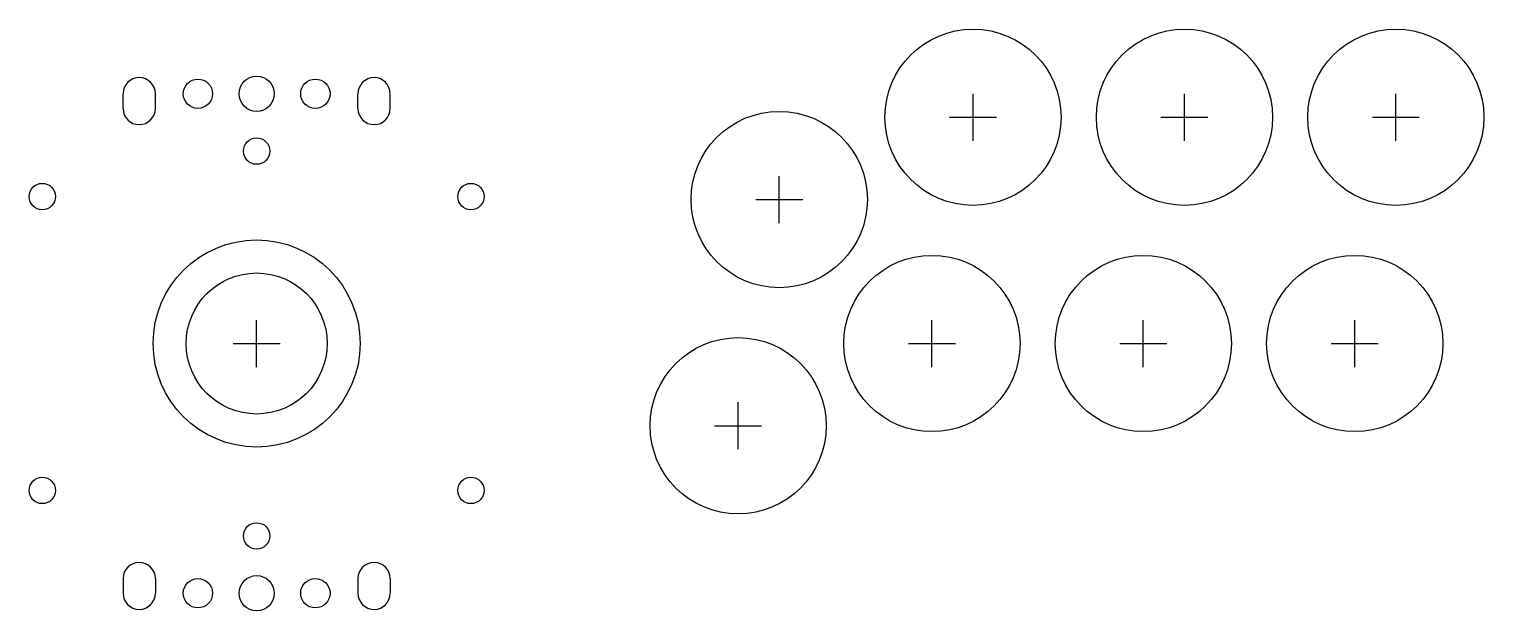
# Model space of a CAD drawing. Header units: millimetres. Extents: x -39 to 209, y -46 to 54.
import ezdxf

# ---------------------------------------------------------------- set-up
doc = ezdxf.new("R2010")
doc.units = ezdxf.units.MM
for name, color, linetype in [('BUTTONS', 1, 'Continuous'), ('GL_PLATE_HOLES', 2, 'Continuous'), ('JOYSTICK_BORE_24', 5, 'Continuous'), ('JOYSTICK_BORE_35.25', 3, 'Continuous'), ('REFERENCE', 8, 'Continuous')]:
    doc.layers.add(name, color=color, linetype=linetype)

msp = doc.modelspace()

# ---------------------------------------------------------------- linework, layer by layer
at = {"layer": 'BUTTONS'}
for centre in [(122, 38.5), (158, 38.5), (194, 38.5), (89, 24.5), (115, 0), (151, 0), (187, 0), (82, -14)]:
    msp.add_circle(centre, 15, dxfattribs=at)
at = {"layer": 'GL_PLATE_HOLES'}
for p, q in [((-22.75, 40), (-22.75, 42.5)), ((-17.25, 40), (-17.25, 42.5)), ((17.25, 40), (17.25, 42.5)), ((22.75, 40), (22.75, 42.5)), ((-22.75, -40), (-22.75, -42.5)), ((-17.25, -40), (-17.25, -42.5)), ((17.25, -40), (17.25, -42.5)), ((22.75, -40), (22.75, -42.5))]:
    msp.add_line(p, q, dxfattribs=at)
for centre, radius in [((-10, 42.5), 2.5), ((0, 42.5), 3), ((10, 42.5), 2.5), ((0, 32.75), 2.25), ((-36.5, 25), 2.25), ((36.5, 25), 2.25), ((-36.5, -25), 2.25), ((36.5, -25), 2.25), ((0, -32.75), 2.25), ((0, -42.5), 3), ((-10, -42.5), 2.5), ((10, -42.5), 2.5)]:
    msp.add_circle(centre, radius, dxfattribs=at)
for centre, start, end in [((-20, 42.5), 0, 180), ((20, 42.5), 0, 180), ((-20, 40), 180, 360), ((20, 40), 180, 360), ((-20, -40), 0, 180), ((20, -40), 0, 180), ((-20, -42.5), -180, 0), ((20, -42.5), -180, 0)]:
    msp.add_arc(centre, 2.75, start, end, dxfattribs=at)
at = {"layer": 'JOYSTICK_BORE_24'}
msp.add_circle((0, 0), 12, dxfattribs=at)
at = {"layer": 'JOYSTICK_BORE_35.25'}
msp.add_circle((0, 0), 17.62, dxfattribs=at)
at = {"layer": 'REFERENCE'}
for p, q in [((122, 34.5), (122, 42.5)), ((158, 34.5), (158, 42.5)), ((194, 34.5), (194, 42.5)), ((118, 38.5), (126, 38.5)), ((154, 38.5), (162, 38.5)), ((190, 38.5), (198, 38.5)), ((89, 20.5), (89, 28.5)), ((85, 24.5), (93, 24.5)), ((0, -4), (0, 4)), ((115, -4), (115, 4)), ((151, -4), (151, 4)), ((187, -4), (187, 4)), ((-4, 0), (4, 0)), ((111, 0), (119, 0)), ((147, 0), (155, 0)), ((183, 0), (191, 0)), ((82, -18), (82, -10)), ((78, -14), (86, -14))]:
    msp.add_line(p, q, dxfattribs=at)

doc.saveas('drawing.dxf')
